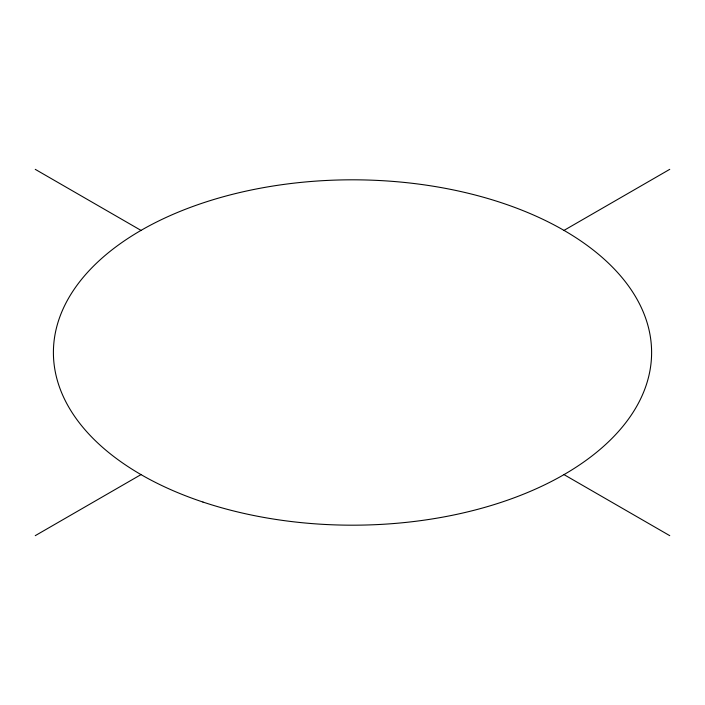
<?xml version="1.0" encoding="UTF-8"?>
<svg xmlns="http://www.w3.org/2000/svg" width="705" height="705" viewBox="0 0 705 705"><rect width="100%" height="100%" fill="white"/><g stroke="black" fill="none" stroke-linecap="round" stroke-linejoin="round"><path stroke-width="1.06" d="M35.25 535.659L141 474.606M564 230.394L669.75 169.341M35.25 169.341L141 230.394M564 474.606L669.75 535.659M202.943 502.048A299.105 172.69 0 0 0 651.605 352.5A299.105 172.69 0 0 0 202.943 202.952A299.105 172.69 0 0 0 202.943 502.048"/></g></svg>
